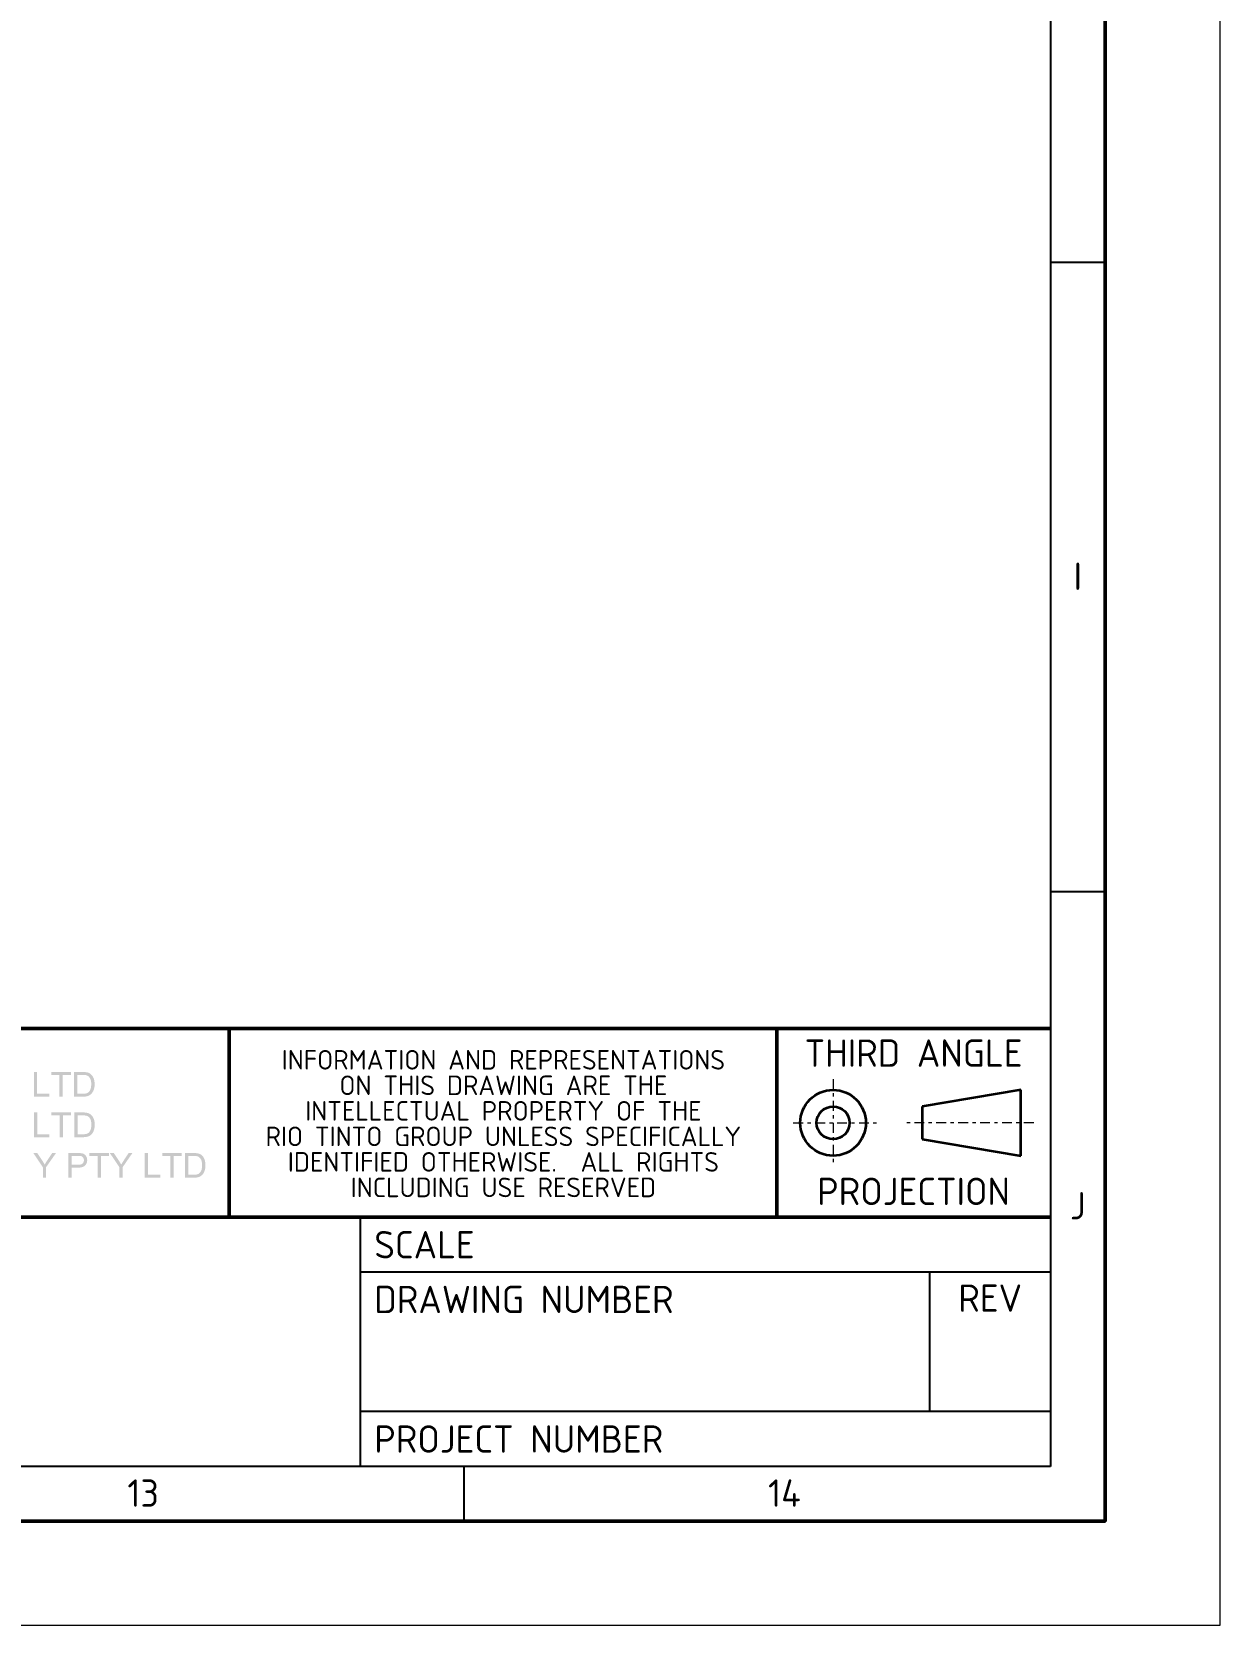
# Paper-space layout 'Layout1' of a CAD drawing. Header units: millimetres. Extents: x 0 to 841, y 0 to 594.
# Drawn here: x 732.5 to 841, y 0 to 145.5 of the extents above; entities that cross this region are included whole.
import ezdxf
from ezdxf.enums import TextEntityAlignment as Align

# ---------------------------------------------------------------- set-up
doc = ezdxf.new("R2010")
doc.units = ezdxf.units.MM
doc.header["$MEASUREMENT"] = 0
doc.linetypes.add('DGN Style 7', pattern=[2, 0.9, -0.4, 0.3, -0.4])
doc.layers.add('G_Border', color=7, linetype='Continuous', lineweight=0)
doc.styles.add('Style-ISO3098B', font='ISO3098B.shx')

# ---------------------------------------------------------------- blocks, each defined once
blk = doc.blocks.new('RTA1')
at = {"layer": 'G_Border', "linetype": 'Continuous', "lineweight": 25}
for points in [[(732.66, 48.27), (732.66, 50.52), (732.96, 50.52), (732.96, 48.54), (734.07, 48.54), (734.07, 48.27)], [(735, 48.27), (735, 50.26), (734.26, 50.26), (734.26, 50.52), (736.04, 50.52), (736.04, 50.26), (735.29, 50.26), (735.29, 48.27)], [(732.68, 44.57), (732.68, 46.83), (732.98, 46.83), (732.98, 44.84), (734.08, 44.84), (734.08, 44.57)], [(735.01, 44.57), (735.01, 46.56), (734.27, 46.56), (734.27, 46.83), (736.05, 46.83), (736.05, 46.56), (735.31, 46.56), (735.31, 44.57)], [(738.48, 40.87), (738.48, 42.86), (737.74, 42.86), (737.74, 43.12), (739.53, 43.12), (739.53, 42.86), (738.78, 42.86), (738.78, 40.87)], [(742.79, 40.87), (742.79, 43.12), (743.09, 43.12), (743.09, 41.14), (744.2, 41.14), (744.2, 40.87)], [(745.12, 40.87), (745.12, 42.86), (744.38, 42.86), (744.38, 43.12), (746.17, 43.12), (746.17, 42.86), (745.42, 42.86), (745.42, 40.87)]]:
    blk.add_hatch(color=230, dxfattribs=at).paths.add_polyline_path(points)
h = blk.add_hatch(color=230, dxfattribs=at)
edge = h.paths.add_edge_path()
edge.add_line((736.34, 48.27), (737.16, 48.27))
edge.add_spline(control_points=[(737.16, 48.27), (737.36, 48.27), (737.52, 48.31)], knot_values=[0, 0, 0, 1, 1, 1], degree=2, periodic=0)
edge.add_spline(control_points=[(737.52, 48.31), (737.68, 48.35), (737.79, 48.43)], knot_values=[0, 0, 0, 1, 1, 1], degree=2, periodic=0)
edge.add_spline(control_points=[(737.79, 48.43), (737.9, 48.5), (737.99, 48.63)], knot_values=[0, 0, 0, 1, 1, 1], degree=2, periodic=0)
edge.add_spline(control_points=[(737.99, 48.63), (738.09, 48.76), (738.15, 48.96)], knot_values=[0, 0, 0, 1, 1, 1], degree=2, periodic=0)
edge.add_spline(control_points=[(738.15, 48.96), (738.21, 49.16), (738.21, 49.41)], knot_values=[0, 0, 0, 1, 1, 1], degree=2, periodic=0)
edge.add_spline(control_points=[(738.21, 49.41), (738.21, 49.71), (738.12, 49.95)], knot_values=[0, 0, 0, 1, 1, 1], degree=2, periodic=0)
edge.add_spline(control_points=[(738.12, 49.95), (738.03, 50.18), (737.85, 50.33)], knot_values=[0, 0, 0, 1, 1, 1], degree=2, periodic=0)
edge.add_spline(control_points=[(737.85, 50.33), (737.71, 50.45), (737.52, 50.49)], knot_values=[0, 0, 0, 1, 1, 1], degree=2, periodic=0)
edge.add_spline(control_points=[(737.52, 50.49), (737.38, 50.52), (737.12, 50.52)], knot_values=[0, 0, 0, 1, 1, 1], degree=2, periodic=0)
edge.add_line((737.12, 50.52), (736.34, 50.52))
edge.add_line((736.34, 50.52), (736.34, 48.27))
edge = h.paths.add_edge_path(flags=16)
edge.add_line((736.64, 48.54), (736.64, 50.26))
edge.add_line((736.64, 50.26), (737.12, 50.26))
edge.add_spline(control_points=[(737.12, 50.26), (737.38, 50.26), (737.5, 50.21)], knot_values=[0, 0, 0, 1, 1, 1], degree=2, periodic=0)
edge.add_spline(control_points=[(737.5, 50.21), (737.67, 50.15), (737.78, 49.96)], knot_values=[0, 0, 0, 1, 1, 1], degree=2, periodic=0)
edge.add_spline(control_points=[(737.78, 49.96), (737.9, 49.77), (737.9, 49.42)], knot_values=[0, 0, 0, 1, 1, 1], degree=2, periodic=0)
edge.add_spline(control_points=[(737.9, 49.42), (737.9, 49.16), (737.84, 48.98)], knot_values=[0, 0, 0, 1, 1, 1], degree=2, periodic=0)
edge.add_spline(control_points=[(737.84, 48.98), (737.78, 48.8), (737.67, 48.7)], knot_values=[0, 0, 0, 1, 1, 1], degree=2, periodic=0)
edge.add_spline(control_points=[(737.67, 48.7), (737.6, 48.62), (737.47, 48.58)], knot_values=[0, 0, 0, 1, 1, 1], degree=2, periodic=0)
edge.add_spline(control_points=[(737.47, 48.58), (737.35, 48.54), (737.12, 48.54)], knot_values=[0, 0, 0, 1, 1, 1], degree=2, periodic=0)
edge.add_line((737.12, 48.54), (736.64, 48.54))
h = blk.add_hatch(color=230, dxfattribs=at)
edge = h.paths.add_edge_path()
edge.add_line((736.36, 44.57), (737.17, 44.57))
edge.add_spline(control_points=[(737.17, 44.57), (737.37, 44.57), (737.53, 44.61)], knot_values=[0, 0, 0, 1, 1, 1], degree=2, periodic=0)
edge.add_spline(control_points=[(737.53, 44.61), (737.69, 44.65), (737.8, 44.73)], knot_values=[0, 0, 0, 1, 1, 1], degree=2, periodic=0)
edge.add_spline(control_points=[(737.8, 44.73), (737.91, 44.8), (738.01, 44.93)], knot_values=[0, 0, 0, 1, 1, 1], degree=2, periodic=0)
edge.add_spline(control_points=[(738.01, 44.93), (738.1, 45.06), (738.16, 45.26)], knot_values=[0, 0, 0, 1, 1, 1], degree=2, periodic=0)
edge.add_spline(control_points=[(738.16, 45.26), (738.22, 45.46), (738.22, 45.71)], knot_values=[0, 0, 0, 1, 1, 1], degree=2, periodic=0)
edge.add_spline(control_points=[(738.22, 45.71), (738.22, 46.01), (738.13, 46.25)], knot_values=[0, 0, 0, 1, 1, 1], degree=2, periodic=0)
edge.add_spline(control_points=[(738.13, 46.25), (738.04, 46.48), (737.86, 46.63)], knot_values=[0, 0, 0, 1, 1, 1], degree=2, periodic=0)
edge.add_spline(control_points=[(737.86, 46.63), (737.73, 46.75), (737.53, 46.79)], knot_values=[0, 0, 0, 1, 1, 1], degree=2, periodic=0)
edge.add_spline(control_points=[(737.53, 46.79), (737.4, 46.83), (737.13, 46.83)], knot_values=[0, 0, 0, 1, 1, 1], degree=2, periodic=0)
edge.add_line((737.13, 46.83), (736.36, 46.83))
edge.add_line((736.36, 46.83), (736.36, 44.57))
edge = h.paths.add_edge_path(flags=16)
edge.add_line((736.66, 44.84), (736.66, 46.56))
edge.add_line((736.66, 46.56), (737.13, 46.56))
edge.add_spline(control_points=[(737.13, 46.56), (737.39, 46.56), (737.51, 46.51)], knot_values=[0, 0, 0, 1, 1, 1], degree=2, periodic=0)
edge.add_spline(control_points=[(737.51, 46.51), (737.68, 46.45), (737.8, 46.26)], knot_values=[0, 0, 0, 1, 1, 1], degree=2, periodic=0)
edge.add_spline(control_points=[(737.8, 46.26), (737.91, 46.07), (737.91, 45.72)], knot_values=[0, 0, 0, 1, 1, 1], degree=2, periodic=0)
edge.add_spline(control_points=[(737.91, 45.72), (737.91, 45.46), (737.85, 45.28)], knot_values=[0, 0, 0, 1, 1, 1], degree=2, periodic=0)
edge.add_spline(control_points=[(737.85, 45.28), (737.79, 45.1), (737.69, 45)], knot_values=[0, 0, 0, 1, 1, 1], degree=2, periodic=0)
edge.add_spline(control_points=[(737.69, 45), (737.61, 44.92), (737.49, 44.88)], knot_values=[0, 0, 0, 1, 1, 1], degree=2, periodic=0)
edge.add_spline(control_points=[(737.49, 44.88), (737.36, 44.84), (737.14, 44.84)], knot_values=[0, 0, 0, 1, 1, 1], degree=2, periodic=0)
edge.add_line((737.14, 44.84), (736.66, 44.84))
h = blk.add_hatch(color=230, dxfattribs=at)
edge = h.paths.add_edge_path()
edge.add_line((733.48, 40.87), (733.78, 40.87))
edge.add_line((733.78, 40.87), (733.78, 41.83))
edge.add_line((733.78, 41.83), (734.68, 43.12))
edge.add_line((734.68, 43.12), (734.33, 43.12))
edge.add_line((734.33, 43.12), (733.89, 42.46))
edge.add_spline(control_points=[(733.89, 42.46), (733.75, 42.24), (733.65, 42.07)], knot_values=[0, 0, 0, 1, 1, 1], degree=2, periodic=0)
edge.add_spline(control_points=[(733.65, 42.07), (733.54, 42.26), (733.42, 42.45)], knot_values=[0, 0, 0, 1, 1, 1], degree=2, periodic=0)
edge.add_line((733.42, 42.45), (732.97, 43.12))
edge.add_line((732.97, 43.12), (732.61, 43.12))
edge.add_line((732.61, 43.12), (733.48, 41.83))
edge.add_line((733.48, 41.83), (733.48, 40.87))
h = blk.add_hatch(color=230, dxfattribs=at)
edge = h.paths.add_edge_path()
edge.add_line((735.81, 40.87), (736.11, 40.87))
edge.add_line((736.11, 40.87), (736.11, 41.79))
edge.add_line((736.11, 41.79), (736.69, 41.79))
edge.add_spline(control_points=[(736.69, 41.79), (737.17, 41.79), (737.35, 41.99)], knot_values=[0, 0, 0, 1, 1, 1], degree=2, periodic=0)
edge.add_spline(control_points=[(737.35, 41.99), (737.53, 42.19), (737.53, 42.47)], knot_values=[0, 0, 0, 1, 1, 1], degree=2, periodic=0)
edge.add_spline(control_points=[(737.53, 42.47), (737.53, 42.64), (737.46, 42.78)], knot_values=[0, 0, 0, 1, 1, 1], degree=2, periodic=0)
edge.add_spline(control_points=[(737.46, 42.78), (737.4, 42.92), (737.28, 43)], knot_values=[0, 0, 0, 1, 1, 1], degree=2, periodic=0)
edge.add_spline(control_points=[(737.28, 43), (737.17, 43.08), (737.01, 43.1)], knot_values=[0, 0, 0, 1, 1, 1], degree=2, periodic=0)
edge.add_spline(control_points=[(737.01, 43.1), (736.89, 43.12), (736.66, 43.12)], knot_values=[0, 0, 0, 1, 1, 1], degree=2, periodic=0)
edge.add_line((736.66, 43.12), (735.81, 43.12))
edge.add_line((735.81, 43.12), (735.81, 40.87))
edge = h.paths.add_edge_path(flags=16)
edge.add_line((736.11, 42.05), (736.11, 42.86))
edge.add_line((736.11, 42.86), (736.69, 42.86))
edge.add_spline(control_points=[(736.69, 42.86), (736.89, 42.86), (736.97, 42.84)], knot_values=[0, 0, 0, 1, 1, 1], degree=2, periodic=0)
edge.add_spline(control_points=[(736.97, 42.84), (737.08, 42.81), (737.15, 42.71)], knot_values=[0, 0, 0, 1, 1, 1], degree=2, periodic=0)
edge.add_spline(control_points=[(737.15, 42.71), (737.23, 42.61), (737.23, 42.46)], knot_values=[0, 0, 0, 1, 1, 1], degree=2, periodic=0)
edge.add_spline(control_points=[(737.23, 42.46), (737.23, 42.27), (737.1, 42.16)], knot_values=[0, 0, 0, 1, 1, 1], degree=2, periodic=0)
edge.add_spline(control_points=[(737.1, 42.16), (736.98, 42.05), (736.69, 42.05)], knot_values=[0, 0, 0, 1, 1, 1], degree=2, periodic=0)
edge.add_line((736.69, 42.05), (736.11, 42.05))
h = blk.add_hatch(color=230, dxfattribs=at)
edge = h.paths.add_edge_path()
edge.add_line((740.47, 40.87), (740.77, 40.87))
edge.add_line((740.77, 40.87), (740.77, 41.83))
edge.add_line((740.77, 41.83), (741.66, 43.12))
edge.add_line((741.66, 43.12), (741.32, 43.12))
edge.add_line((741.32, 43.12), (740.88, 42.46))
edge.add_spline(control_points=[(740.88, 42.46), (740.74, 42.24), (740.64, 42.07)], knot_values=[0, 0, 0, 1, 1, 1], degree=2, periodic=0)
edge.add_spline(control_points=[(740.64, 42.07), (740.53, 42.26), (740.41, 42.45)], knot_values=[0, 0, 0, 1, 1, 1], degree=2, periodic=0)
edge.add_line((740.41, 42.45), (739.96, 43.12))
edge.add_line((739.96, 43.12), (739.6, 43.12))
edge.add_line((739.6, 43.12), (740.47, 41.83))
edge.add_line((740.47, 41.83), (740.47, 40.87))
h = blk.add_hatch(color=230, dxfattribs=at)
edge = h.paths.add_edge_path()
edge.add_line((746.47, 40.87), (747.28, 40.87))
edge.add_spline(control_points=[(747.28, 40.87), (747.49, 40.87), (747.64, 40.91)], knot_values=[0, 0, 0, 1, 1, 1], degree=2, periodic=0)
edge.add_spline(control_points=[(747.64, 40.91), (747.8, 40.95), (747.91, 41.03)], knot_values=[0, 0, 0, 1, 1, 1], degree=2, periodic=0)
edge.add_spline(control_points=[(747.91, 41.03), (748.02, 41.1), (748.12, 41.23)], knot_values=[0, 0, 0, 1, 1, 1], degree=2, periodic=0)
edge.add_spline(control_points=[(748.12, 41.23), (748.21, 41.36), (748.27, 41.56)], knot_values=[0, 0, 0, 1, 1, 1], degree=2, periodic=0)
edge.add_spline(control_points=[(748.27, 41.56), (748.33, 41.76), (748.33, 42.01)], knot_values=[0, 0, 0, 1, 1, 1], degree=2, periodic=0)
edge.add_spline(control_points=[(748.33, 42.01), (748.33, 42.31), (748.24, 42.55)], knot_values=[0, 0, 0, 1, 1, 1], degree=2, periodic=0)
edge.add_spline(control_points=[(748.24, 42.55), (748.16, 42.78), (747.98, 42.93)], knot_values=[0, 0, 0, 1, 1, 1], degree=2, periodic=0)
edge.add_spline(control_points=[(747.98, 42.93), (747.84, 43.05), (747.65, 43.09)], knot_values=[0, 0, 0, 1, 1, 1], degree=2, periodic=0)
edge.add_spline(control_points=[(747.65, 43.09), (747.51, 43.12), (747.25, 43.12)], knot_values=[0, 0, 0, 1, 1, 1], degree=2, periodic=0)
edge.add_line((747.25, 43.12), (746.47, 43.12))
edge.add_line((746.47, 43.12), (746.47, 40.87))
edge = h.paths.add_edge_path(flags=16)
edge.add_line((746.77, 41.14), (746.77, 42.86))
edge.add_line((746.77, 42.86), (747.24, 42.86))
edge.add_spline(control_points=[(747.24, 42.86), (747.51, 42.86), (747.63, 42.81)], knot_values=[0, 0, 0, 1, 1, 1], degree=2, periodic=0)
edge.add_spline(control_points=[(747.63, 42.81), (747.79, 42.75), (747.91, 42.56)], knot_values=[0, 0, 0, 1, 1, 1], degree=2, periodic=0)
edge.add_spline(control_points=[(747.91, 42.56), (748.02, 42.37), (748.02, 42.02)], knot_values=[0, 0, 0, 1, 1, 1], degree=2, periodic=0)
edge.add_spline(control_points=[(748.02, 42.02), (748.02, 41.76), (747.97, 41.58)], knot_values=[0, 0, 0, 1, 1, 1], degree=2, periodic=0)
edge.add_spline(control_points=[(747.97, 41.58), (747.91, 41.4), (747.8, 41.3)], knot_values=[0, 0, 0, 1, 1, 1], degree=2, periodic=0)
edge.add_spline(control_points=[(747.8, 41.3), (747.73, 41.22), (747.6, 41.18)], knot_values=[0, 0, 0, 1, 1, 1], degree=2, periodic=0)
edge.add_spline(control_points=[(747.6, 41.18), (747.47, 41.14), (747.25, 41.14)], knot_values=[0, 0, 0, 1, 1, 1], degree=2, periodic=0)
edge.add_line((747.25, 41.14), (746.77, 41.14))
at = {"layer": 'G_Border', "color": 230, "linetype": 'Continuous', "lineweight": 25}
for p, q in [((825.5, 124.5), (830.5, 124.5)), ((825.5, 67), (830.5, 67)), ((762.5, 14.5), (762.5, 37.25)), ((825.5, 32.25), (762.5, 32.25)), ((814.5, 19.5), (814.5, 32.25)), ((825.5, 19.5), (762.5, 19.5)), ((771.93, 14.5), (771.93, 9.5))]:
    blk.add_line(p, q, dxfattribs=at)
at = {"layer": 'G_Border', "color": 30, "linetype": 'Continuous', "lineweight": 50}
for p, q in [((825.5, 54.5), (15.5, 54.5)), ((750.5, 37.25), (750.5, 54.5)), ((800.5, 37.25), (800.5, 54.5)), ((619, 37.25), (825.5, 37.25))]:
    blk.add_line(p, q, dxfattribs=at)
at = {"layer": 'G_Border', "color": 7, "linetype": 'DGN Style 7', "lineweight": 18}
for p, q in [((805.65, 49.88), (805.65, 41.88)), ((802.02, 45.88), (809.76, 45.88)), ((823.98, 45.88), (812.21, 45.88))]:
    blk.add_line(p, q, dxfattribs=at)
at = {"layer": 'G_Border', "color": 230, "linetype": 'Continuous', "lineweight": 35}
for p, q in [((822.8, 48.88), (813.8, 47.38)), ((822.8, 42.88), (822.8, 48.88)), ((813.8, 47.38), (813.8, 44.38)), ((813.8, 44.38), (822.8, 42.88))]:
    blk.add_line(p, q, dxfattribs=at)
for radius in [3, 1.5]:
    blk.add_circle((805.65, 45.88), radius, dxfattribs=at)
at = {"layer": 'G_Border', "color": 7, "linetype": 'Continuous', "lineweight": 18}
blk.add_3dface([(0, 0), (841, 0), (841, 594), (0, 594)], dxfattribs=at)
at = {"layer": 'G_Border', "color": 30, "linetype": 'Continuous', "lineweight": 50}
blk.add_3dface([(10.5, 9.5), (830.5, 9.5), (830.5, 584.5), (10.5, 584.5)], dxfattribs=at)
at = {"layer": 'G_Border', "color": 230, "linetype": 'Continuous', "lineweight": 25}
blk.add_3dface([(825.5, 14.5), (15.5, 14.5), (15.5, 579.5), (825.5, 579.5)], dxfattribs=at)
at = {"layer": 'G_Border', "color": 7, "linetype": 'Continuous', "lineweight": 25, "style": 'Style-ISO3098B'}
for s, p in [('I', (828, 95.81)), ('THIRD ANGLE', (813, 52.25)), ('PROJECTION', (813, 39.62)), ('J', (828, 38.31)), ('13', (742.64, 12.06)), ('14', (801.21, 12.06))]:
    blk.add_text(s, height=2.5, dxfattribs=at).set_placement(p, align=Align.MIDDLE_CENTER)
for s, p in [('SCALE', (763.75, 33.5)), ('DRAWING NUMBER', (763.75, 28.5)), ('PROJECT NUMBER', (763.75, 15.75))]:
    blk.add_text(s, height=2.5, dxfattribs=at).set_placement(p)
blk.add_text('REV', height=2.5, dxfattribs=at).set_placement((820, 31.12), align=Align.TOP_CENTER)
at = {"layer": 'G_Border', "color": 7, "lineweight": 25, "insert": (775.54, 45.81), "char_height": 1.7857, "attachment_point": 5, "line_spacing_factor": 0.783133, "style": 'Style-ISO3098B'}
blk.add_mtext('INFORMATION AND REPRESENTATIONS\\PON THIS DRAWING ARE THE\\PINTELLECTUAL PROPERTY OF THE\\PRIO TINTO GROUP UNLESS SPECIFICALLY\\PIDENTIFIED OTHERWISE.  ALL RIGHTS\\PINCLUDING USE RESERVED', dxfattribs=at)
at = {"layer": 'G_Border', "color": 7, "linetype": 'Continuous', "lineweight": 25, "style": 'Style-ISO3098B'}
for tag, p in [('110 Ref1', (26.75, 53.25)), ('026 Rev1', (154.5, 53.25)), ('027 By1', (162.25, 53.25)), ('028 Date1', (172.25, 53.25)), ('029 Description1', (190.25, 53.25)), ('030 Ckd1', (305.25, 53.25)), ('031 App1', (315.25, 53.25)), ('068 Rev8', (330.5, 53.25)), ('069 By8', (338.25, 53.25)), ('070 Date8', (348.25, 53.25)), ('071 Description8', (366.25, 53.25)), ('072 Ckd8', (481.25, 53.25)), ('073 App8', (491.25, 53.25)), ('009 Drawn', (572.25, 53.25)), ('010 Drawn Date', (602.25, 53.25)), ('111 Ref2', (26.75, 48.25)), ('032 Rev2', (154.5, 48.25)), ('033 By2', (162.25, 48.25)), ('034 Date2', (172.25, 48.25)), ('035 Description2', (190.25, 48.25)), ('036 Ckd2', (305.25, 48.25)), ('037 App2', (315.25, 48.25)), ('074 Rev9', (330.5, 48.25)), ('075 By9', (338.25, 48.25)), ('076 Date9', (348.25, 48.25)), ('077 Description9', (366.25, 48.25)), ('078 Ckd9', (481.25, 48.25)), ('079 App9', (491.25, 48.25)), ('011 Traced', (572.25, 48.25)), ('012 Traced Date', (602.25, 48.25)), ('112 Ref3', (26.75, 43.25)), ('038 Rev3', (154.5, 43.25)), ('039 By3', (162.25, 43.25)), ('040 Date3', (172.25, 43.25)), ('041 Description3', (190.25, 43.25)), ('042 Ckd3', (305.25, 43.25)), ('043 App3', (315.25, 43.25)), ('080 Rev10', (330.5, 43.25)), ('081 By10', (338.25, 43.25)), ('082 Date10', (348.25, 43.25)), ('083 Description10', (366.25, 43.25)), ('084 Ckd10', (481.25, 43.25)), ('085 App10', (491.25, 43.25)), ('013 Checked', (572.25, 43.25)), ('014 Checked Date', (602.25, 43.25)), ('113 Ref4', (26.75, 38.25)), ('044 Rev4', (154.5, 38.25)), ('045 By4', (162.25, 38.25)), ('046 Date4', (172.25, 38.25)), ('047 Description4', (190.25, 38.25)), ('048 Ckd4', (305.25, 38.25)), ('049 App4', (315.25, 38.25)), ('086 Rev11', (330.5, 38.25)), ('087 By11', (338.25, 38.25)), ('088 Date11', (348.25, 38.25)), ('089 Description11', (366.25, 38.25)), ('090 Ckd11', (481.25, 38.25)), ('091 App11', (491.25, 38.25)), ('015 Supt Draft', (572.25, 38.25)), ('016 Supt Draft Date', (602.25, 38.25)), ('114 Ref5', (26.75, 33.25)), ('050 Rev5', (154.5, 33.25)), ('051 By5', (162.25, 33.25)), ('052 Date5', (172.25, 33.25)), ('053 Description5', (190.25, 33.25)), ('054 Ckd5', (305.25, 33.25)), ('055 App5', (315.25, 33.25)), ('092 Rev12', (330.5, 33.25)), ('093 By12', (338.25, 33.25)), ('094 Date12', (348.25, 33.25)), ('095 Description12', (366.25, 33.25)), ('096 Ckd12', (481.25, 33.25)), ('097 App12', (491.25, 33.25)), ('017 Proj Eng', (572.25, 33.25)), ('018 Proj Eng Date', (602.25, 33.25)), ('115 Ref6', (26.75, 28.25)), ('056 Rev6', (154.5, 28.25)), ('057 By6', (162.25, 28.25)), ('058 Date6', (172.25, 28.25)), ('059 Description6', (190.25, 28.25)), ('060 Ckd6', (305.25, 28.25)), ('061 App6', (315.25, 28.25)), ('098 Rev13', (330.5, 28.25)), ('099 By13', (338.25, 28.25)), ('100 Date13', (348.25, 28.25)), ('101 Description13', (366.25, 28.25)), ('102 Ckd13', (481.25, 28.25)), ('103 App13', (491.25, 28.25)), ('019 Approved', (572.25, 28.25)), ('020 Approved Date', (602.25, 28.25)), ('116 Ref7', (26.75, 23.25)), ('062 Rev7', (154.5, 23.25)), ('063 By7', (162.25, 23.25)), ('064 Date7', (172.25, 23.25)), ('065 Description7', (190.25, 23.25)), ('066 Ckd7', (305.25, 23.25)), ('067 App7', (315.25, 23.25)), ('104 Rev14', (330.5, 23.25)), ('105 By14', (338.25, 23.25)), ('106 Date14', (348.25, 23.25)), ('107 Description14', (366.25, 23.25)), ('108 Ckd14', (481.25, 23.25)), ('109 App14', (491.25, 23.25)), ('021 App for Const', (572.25, 23.25)), ('022 App for Const Date', (602.25, 23.25)), ('117 Ref8', (26.75, 18.25)), ('023 Blank Person Title', (541.25, 18.25)), ('024 Blank Person Name', (572.25, 18.25)), ('025 Blank Person Date', (602.25, 18.25))]:
    blk.add_attdef(tag, text='', height=2.5, dxfattribs=at).set_placement(p, align=Align.TOP_LEFT)
at = {"layer": 'G_Border', "color": 7, "linetype": 'Continuous', "lineweight": 35, "style": 'Style-ISO3098B', "flags": 8}
blk.add_attdef('001 Title Line 1', text='', height=3.5, dxfattribs=at).set_placement((621.8, 35.5), align=Align.TOP_LEFT)
at = {"layer": 'G_Border', "color": 7, "linetype": 'Continuous', "lineweight": 35, "style": 'Style-ISO3098B'}
for tag, p in [('002 Title Line 2', (621.8, 30.25)), ('003 Title Line 3', (621.8, 25)), ('006 Drawing Number', (763.75, 25.75)), ('007 Title Rev', (817.2, 25.75)), ('004 Title Line 4', (621.8, 19.75))]:
    blk.add_attdef(tag, text='', height=3.5, dxfattribs=at).set_placement(p, align=Align.TOP_LEFT)
at = {"layer": 'G_Border', "color": 7, "linetype": 'Continuous', "lineweight": 25, "style": 'Style-ISO3098B'}
for tag in ['008 Project Number', '005 Scale']:
    blk.add_attdef(tag, (0, 0), '', height=2.5, dxfattribs=at)

psp = doc.layouts.get("Layout1")

# ---------------------------------------------------------------- block references
psp.add_blockref('RTA1', (0, 0))

doc.saveas('drawing.dxf')
